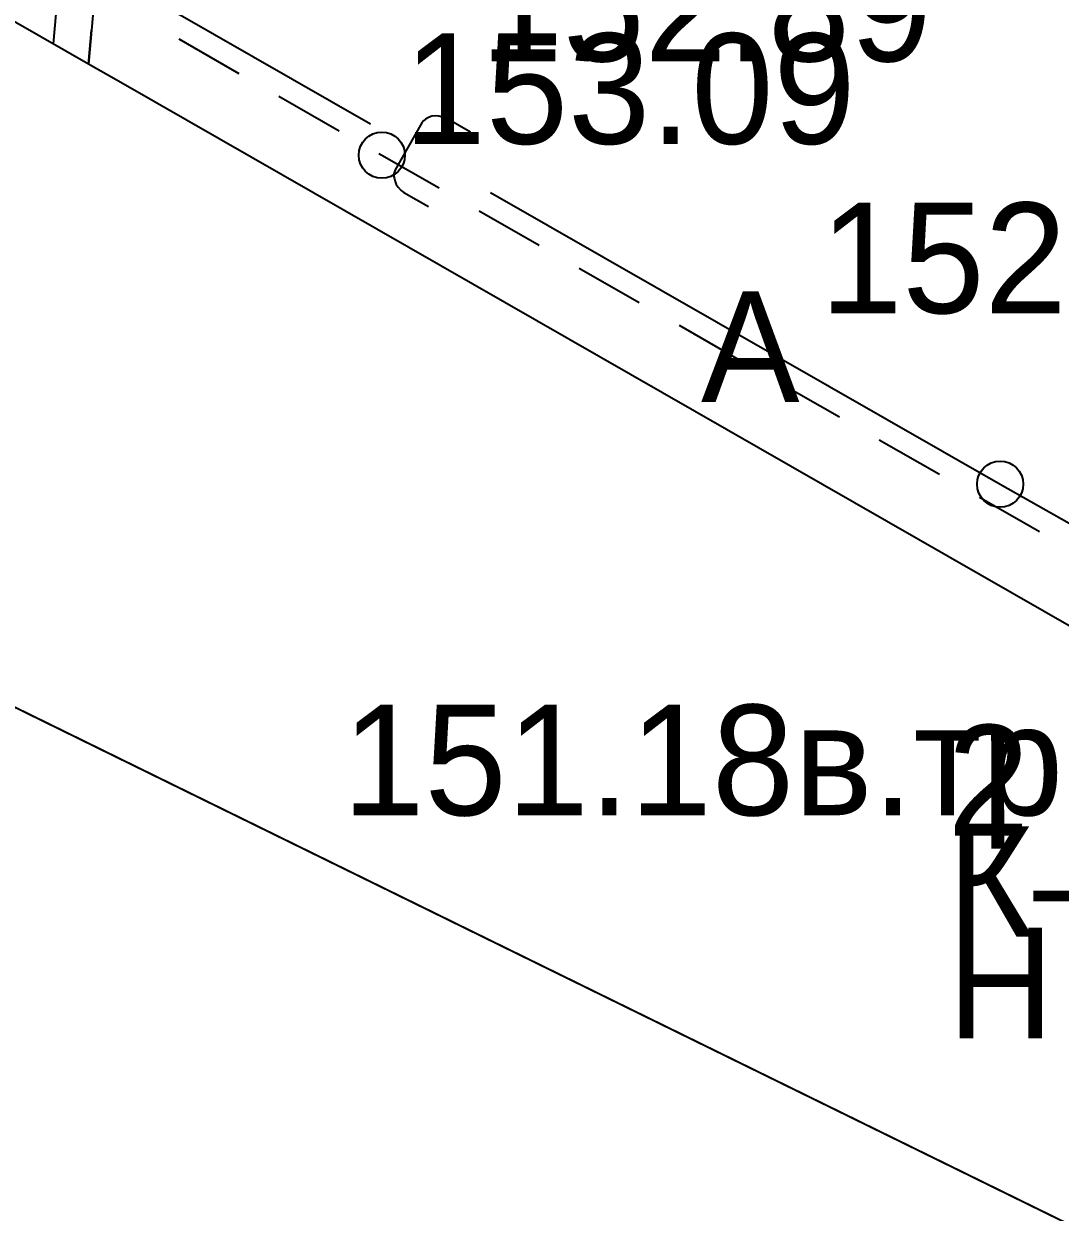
# Model space of a CAD drawing. Header units: metres. Extents: x -2743 to 126, y 13385 to 13916.
# Drawn here: x -1937.69 to -1926.43, y 13695.51 to 13708.42 of the extents above; entities that cross this region are included whole.
import ezdxf

# ---------------------------------------------------------------- set-up
doc = ezdxf.new("R2010")
doc.units = ezdxf.units.M
for name, color, linetype in [('output[1-12]_3_ДЖКХ-24_03233up$0$Газопровод', 7, 'Continuous'), ('output[1-12]_brd$0$Граница заказа', 7, 'Continuous'), ('output[19-22]_3_ДЖКХ-25_01840tp$0$Бортовой камень', 7, 'Continuous'), ('output[19-22]_3_ДЖКХ-25_01840tp$0$Горизонтали', 7, 'Continuous'), ('output[19-22]_3_ДЖКХ-25_01840tp$0$Граница улицы', 7, 'Continuous'), ('output[19-22]_3_ДЖКХ-25_01840tp$0$Здания', 7, 'Continuous'), ('output[19-22]_3_ДЖКХ-25_01840tp$0$Фонтаны', 7, 'Continuous'), ('output[19-22]_3_ДЖКХ-25_01840up$0$Водосток', 7, 'Continuous'), ('output[19-22]_3_ДЖКХ-25_01840up$0$Теплосеть', 7, 'Continuous'), ('output[19-22]_brd$0$Граница заказа', 7, 'Continuous')]:
    doc.layers.add(name, color=color, linetype=linetype)

msp = doc.modelspace()

# ---------------------------------------------------------------- linework, layer by layer
at = {"layer": 'output[1-12]_brd$0$Граница заказа'}
msp.add_lwpolyline([(-1548.477, 13587.979), (-1676.866, 13613.821), (-1826.623, 13646.49), (-1941.493, 13702.811), (-1939.549, 13742.563), (-1946.321, 13757.807), (-2014.549, 13775.285), (-2049.484, 13776.598), (-2061.844, 13786.697), (-2071.032, 13788.68), (-2071.376, 13780.544), (-2071.931, 13777.299), (-2073.348, 13774.272), (-2077.472, 13770.511), (-2078.904, 13770.009), (-2095.38, 13773.45), (-2141.494, 13783.622), (-2188.318, 13793.951), (-2191.54, 13794.789), (-2200.754, 13795.888), (-2200.859, 13795.91), (-2208.042, 13797.44), (-2324.427, 13822.225)], dxfattribs=at)
at = {"layer": 'output[19-22]_3_ДЖКХ-25_01840tp$0$Бортовой камень'}
for points in [[(-1936.008, 13708.256), (-1935.355, 13707.882)], [(-1934.921, 13707.634), (-1934.268, 13707.26)], [(-1933.834, 13707.012), (-1933.803, 13706.994), (-1933.181, 13706.639)], [(-1932.747, 13706.39), (-1932.093, 13706.017)], [(-1931.659, 13705.768), (-1931.006, 13705.395)], [(-1930.572, 13705.147), (-1929.919, 13704.773)], [(-1929.485, 13704.525), (-1928.832, 13704.151)], [(-1928.398, 13703.903), (-1927.744, 13703.529)], [(-1927.31, 13703.281), (-1926.657, 13702.907)]]:
    msp.add_lwpolyline(points, dxfattribs=at)
at = {"layer": 'output[19-22]_3_ДЖКХ-25_01840tp$0$Горизонтали'}
msp.add_circle((-1933.803, 13706.994), 0.25, dxfattribs=at)
at = {"layer": 'output[19-22]_3_ДЖКХ-25_01840tp$0$Здания'}
msp.add_lwpolyline([(-1914.022, 13689.342), (-1911.682, 13693.488), (-1912.516, 13693.966), (-1923.052, 13700), (-1923.702, 13700.373), (-1926.26, 13701.838), (-1936.615, 13707.768), (-1936.989, 13707.983), (-1937.754, 13708.421), (-1938.229, 13708.693), (-1938.578, 13708.055), (-1940.751, 13704.084), (-1941.391, 13702.915), (-1941.458, 13702.794)], dxfattribs=at)
at = {"layer": 'output[19-22]_3_ДЖКХ-25_01840tp$0$Фонтаны'}
msp.add_lwpolyline([(-1936.989, 13707.983), (-1936.957, 13708.35)], dxfattribs=at)
msp.add_circle((-1927.085, 13703.421), 0.25, dxfattribs=at)
at = {"layer": 'output[19-22]_3_ДЖКХ-25_01840up$0$Водосток'}
for points in [[(-1939.464, 13710.505), (-1933.925, 13707.336)], [(-1932.838, 13707.244), (-1933.079, 13707.382), (-1933.114, 13707.4), (-1933.143, 13707.408), (-1933.184, 13707.419), (-1933.225, 13707.421), (-1933.26, 13707.417), (-1933.296, 13707.404), (-1933.33, 13707.386), (-1933.35, 13707.366), (-1933.367, 13707.344), (-1933.658, 13706.836), (-1933.667, 13706.812), (-1933.671, 13706.791), (-1933.671, 13706.762), (-1933.667, 13706.738), (-1933.658, 13706.707), (-1933.646, 13706.676), (-1933.625, 13706.648), (-1933.594, 13706.612), (-1933.564, 13706.59), (-1933.295, 13706.436)], [(-1932.624, 13706.59), (-1927.085, 13703.421)], [(-1927.085, 13703.421), (-1925.086, 13702.292)]]:
    msp.add_lwpolyline(points, dxfattribs=at)
at = {"layer": 'output[19-22]_3_ДЖКХ-25_01840up$0$Теплосеть'}
for points in [[(-1936.114, 13717.901), (-1936.99, 13707.982)], [(-1937.008, 13712.322), (-1937.372, 13708.202)]]:
    msp.add_lwpolyline(points, dxfattribs=at)
at = {"layer": 'output[19-22]_brd$0$Граница заказа'}
msp.add_lwpolyline([(-1941.493, 13702.811), (-1826.623, 13646.49)], dxfattribs=at)

# ---------------------------------------------------------------- texts
at = {"layer": 'output[1-12]_3_ДЖКХ-24_03233up$0$Газопровод'}
msp.add_text('151.18в.тр.', height=1.2, dxfattribs=at).set_placement((-1934.232, 13699.825))
at = {"layer": 'output[19-22]_3_ДЖКХ-25_01840tp$0$Горизонтали'}
for s, p in [('152.89', (-1932.732, 13708.013)), ('153.09', (-1933.564, 13707.117))]:
    msp.add_text(s, height=1.2, dxfattribs=at).set_placement(p)
at = {"layer": 'output[19-22]_3_ДЖКХ-25_01840tp$0$Граница улицы'}
msp.add_text('А', height=1.2, dxfattribs=at).set_placement((-1930.335, 13704.314))
at = {"layer": 'output[19-22]_3_ДЖКХ-25_01840tp$0$Здания'}
for s, p in [('2', (-1927.658, 13699.605)), ('К—', (-1927.658, 13698.505)), ('Н', (-1927.658, 13697.404))]:
    msp.add_text(s, height=1.2, dxfattribs=at).set_placement(p)
at = {"layer": 'output[19-22]_3_ДЖКХ-25_01840tp$0$Фонтаны'}
msp.add_text('152.90', height=1.2, dxfattribs=at).set_placement((-1929.04, 13705.278))

doc.saveas('drawing.dxf')
